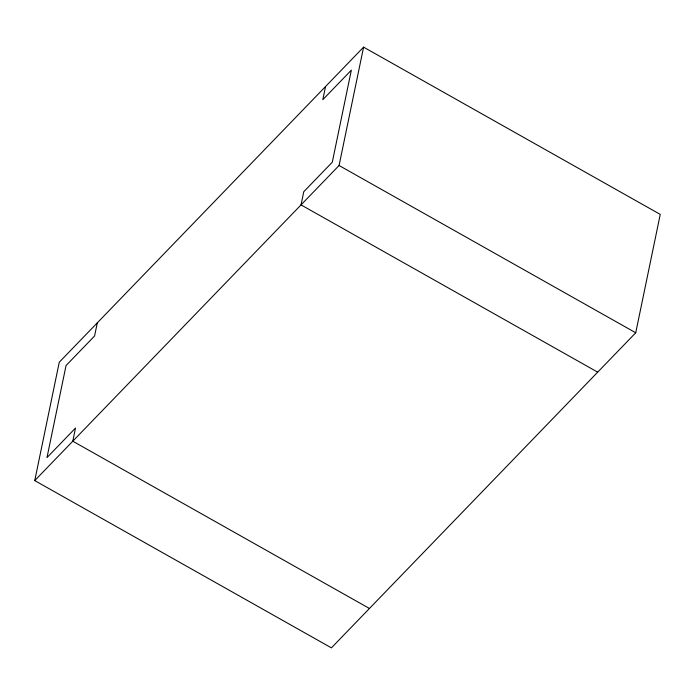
<?xml version="1.0" encoding="UTF-8"?>
<svg xmlns="http://www.w3.org/2000/svg" width="695" height="695" viewBox="0 0 695 695"><rect width="100%" height="100%" fill="white"/><g stroke="black" fill="none" stroke-linecap="round" stroke-linejoin="round"><path stroke-width="1.04" d="M34.75 480.593L59.266 362.225L363.589 47.138L660.25 214.408L635.734 332.775L331.411 647.862L34.75 480.593L339.073 165.506L363.589 47.138M97.3 322.836L94.581 335.989L66.051 365.535L46.982 457.597L75.512 428.059L72.793 441.212L369.453 608.481M325.547 86.519L322.819 99.672L351.349 70.134L332.288 162.196L303.758 191.742L301.031 204.895L597.7 372.164M339.073 165.506L635.734 332.775"/></g></svg>
